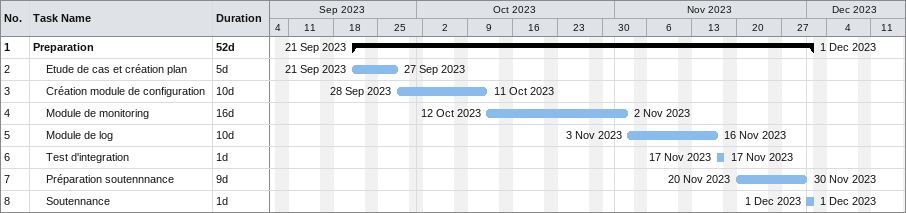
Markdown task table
| ID | Level | Task | Duration | Start | Finish |
|---|---|---|---|---|---|
| 1 | 1 | **Preparation** | 52d | 2023-09-21 | 2023-12-01 |
| 2 | 2 | Etude de cas et création plan | 5d | 2023-09-21 | 2023-09-27 |
| 3 | 2 | Création module de configuration | 10d | 2023-09-28 | 2023-10-11 |
| 4 | 2 | Module de monitoring | 16d | 2023-10-12 | 2023-11-02 |
| 5 | 2 | Module de log | 10d | 2023-11-03 | 2023-11-16 |
| 6 | 2 | Test d'integration | 1d | 2023-11-17 | 2023-11-17 |
| 7 | 2 | Préparation soutennnance | 9d | 2023-11-20 | 2023-11-30 |
| 8 | 2 | Soutennance | 1d | 2023-12-01 | 2023-12-01 |
